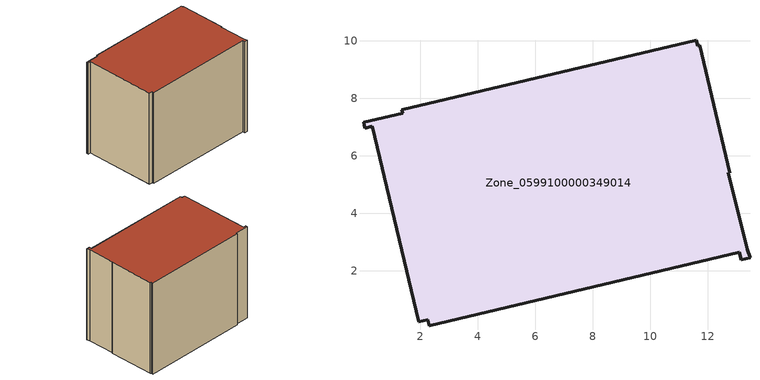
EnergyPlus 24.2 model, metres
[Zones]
Zone_0599100000349014
 floor ground (C_G): 1.36,7.6 11.6,10.02 11.65,9.81 11.73,9.83 12.77,5.41 12.72,5.4 13.37,2.74 13.47,2.45 13.17,2.38 13.1,2.64 2.32,0.08 2.26,0.29 1.95,0.22 0.33,7.03 0.07,6.96 0.03,7.16 1.39,7.47 z0
 wall outside (C_F): 0.03,7.16 0.07,6.96 0.33,7.03 1.95,0.22 2.26,0.29 2.32,0.08 13.1,2.64 13.17,2.38 13.47,2.45 13.37,2.74 12.72,5.4 12.77,5.41 11.73,9.83 11.65,9.81 11.6,10.02 1.36,7.6 1.39,7.47 0.03,7.16 z0:9.42
 roof outside (C_R): 1.39,7.47 0.03,7.16 0.07,6.96 0.33,7.03 1.95,0.22 2.26,0.29 2.32,0.08 13.1,2.64 13.17,2.38 13.47,2.45 13.37,2.74 12.72,5.4 12.77,5.41 11.73,9.83 11.65,9.81 11.6,10.02 1.36,7.6 z9.42
[BUILDING]
Pand.0599100000349014: North Axis=0; Terrain=City; Loads Convergence Tolerance Value=0.04; Temperature Convergence Tolerance Value=0.4; Solar Distribution=FullExterior; Maximum Number of Warmup Days=25; Minimum Number of Warmup Days=1
[Site:Location]
Rotterdam.The.Hague.AP_ZH_NLD Design_Conditions: Latitude=51.96; Longitude=4.45; Time Zone=1; Elevation=-4.5
[SITE:GROUNDTEMPERATURE:BUILDINGSURFACE]
18, 18, 18, 18, 18, 18, 18, 18, 18, 18, 18, 18
[MATERIAL] Thermal Absorptance=0.9; Solar Absorptance=0.7; Visible Absorptance=0.7
Name | Roughness | Thickness | Conductivity | Density | Specific Heat
G.D.1992-2005 | MediumSmooth | 0.15 | 0.06 | 540 | 1210
F.D.1992-2005 | Rough | 0.3 | 0.12 | 1920 | 840
R.D.1992-2005 | MediumRough | 0.2 | 0.08 | 1500 | 1000
[CONSTRUCTION]
C_G: G.D.1992-2005
C_F: F.D.1992-2005
C_R: R.D.1992-2005
[ZONE]
Zone_0599100000349014: Type=1; Multiplier=1; Ceiling Height=Autocalculate; Volume=Autocalculate; Floor Area=autocalculate; Part of Total Floor Area=Yes
[ZONEINFILTRATION:DESIGNFLOWRATE]
Infil_Zone_0599100000349014: Zone or ZoneList or Space or SpaceList=Zone_0599100000349014; Schedule=AlwaysOn; Design Flow Rate Calculation Method=Flow/Area; Flow Rate per Floor Area=0.0021; Constant Term Coefficient=1; Temperature Term Coefficient=0; Velocity Term Coefficient=0; Velocity Squared Term Coefficient=0
[HVACTEMPLATE:ZONE:IDEALLOADSAIRSYSTEM]
Zone_0599100000349014: Maximum Heating Supply Air Temperature=50; Minimum Cooling Supply Air Temperature=13; Maximum Heating Supply Air Humidity Ratio=0.0156; Minimum Cooling Supply Air Humidity Ratio=0.0077; Heating Limit=NoLimit; Cooling Limit=NoLimit; Dehumidification Control Type=ConstantSensibleHeatRatio; Cooling Sensible Heat Ratio=0.7; Dehumidification Setpoint=60; Humidification Control Type=None; Humidification Setpoint=30; Outdoor Air Method=None; Outdoor Air Flow Rate per Person=0.00944; Outdoor Air Flow Rate per Zone Floor Area=0; Outdoor Air Flow Rate per Zone=0; Demand Controlled Ventilation Type=None; Outdoor Air Economizer Type=NoEconomizer; Heat Recovery Type=None; Sensible Heat Recovery Effectiveness=0.7; Latent Heat Recovery Effectiveness=0.65
[ZONECONTROL:THERMOSTAT]
ThermostatControl_Zone_0599100000349014: Zone or ZoneList=Zone_0599100000349014; Control Type Schedule=DualSetpointControlType; Control 1=Thermostat_Zone_0599100000349014; Temperature Difference Between Cutout And Setpoint=0
[THERMOSTATSETPOINT:DUALSETPOINT]
Thermostat_Zone_0599100000349014: Heating Setpoint Temperature Schedule=HeatingSetpoint_Zone_0599100000349014; Cooling Setpoint Temperature Schedule=CoolingSetpoint_Zone_0599100000349014
[SCHEDULE:COMPACT]
HeatingSetpoint_Zone_0599100000349014: Through: 12/31, For: AllDays, Until: 24:00, 21
CoolingSetpoint_Zone_0599100000349014: Through: 12/31, For: AllDays, Until: 24:00, 24
DualSetpointControlType: Through: 12/31, For: AllDays, Until: 24:00, 4
AlwaysOn: Through: 12/31, For: AllDays, Until: 24:00, 1
